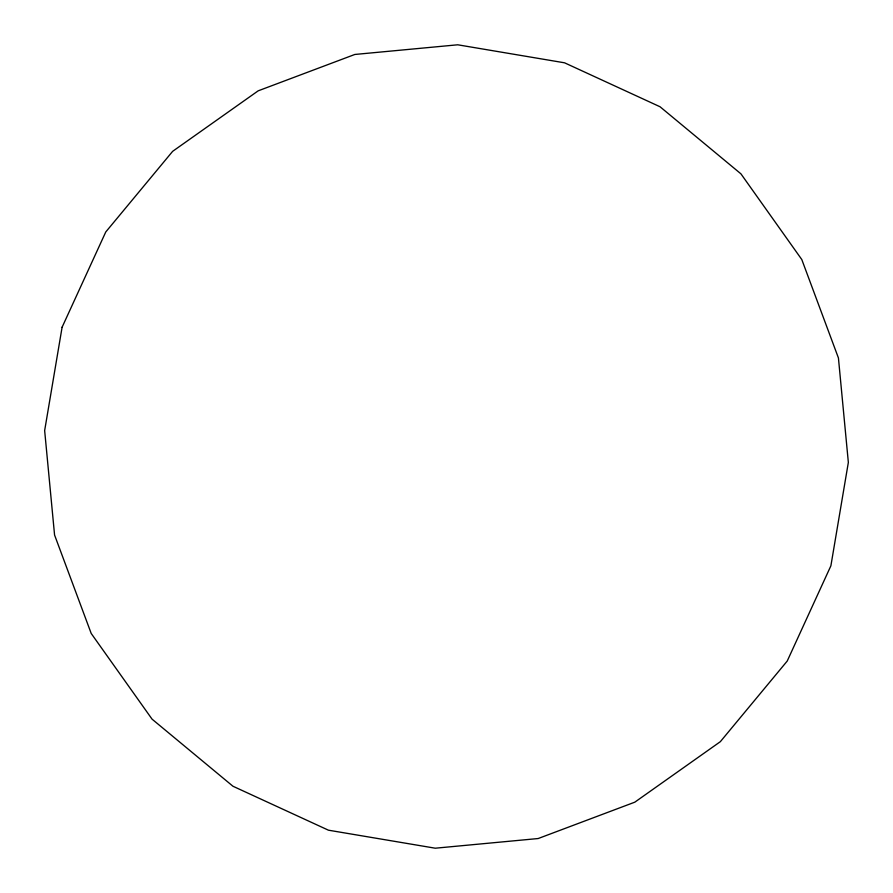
<?xml version="1.0" encoding="UTF-8"?>
<svg xmlns="http://www.w3.org/2000/svg" width="893" height="893" viewBox="0 0 893 893"><rect width="100%" height="100%" fill="white"/><g stroke="black" fill="none" stroke-linecap="round" stroke-linejoin="round"><path stroke-width="1.34" d="M62.108 327.206L44.65 430.582L54.573 535.03L91.209 633.461L152.056 719.144L232.961 786.242L328.434 830.189L435.271 848.205L538.166 838.538L634.811 802.171L720.361 741.659L787.235 661.032L830.892 565.794L848.35 462.418L838.427 357.97L801.791 259.539L740.944 173.856L660.039 106.758L564.566 62.811L457.729 44.795L354.834 54.462L258.189 90.829L172.639 151.341L105.765 231.968L62.108 327.206"/></g></svg>
